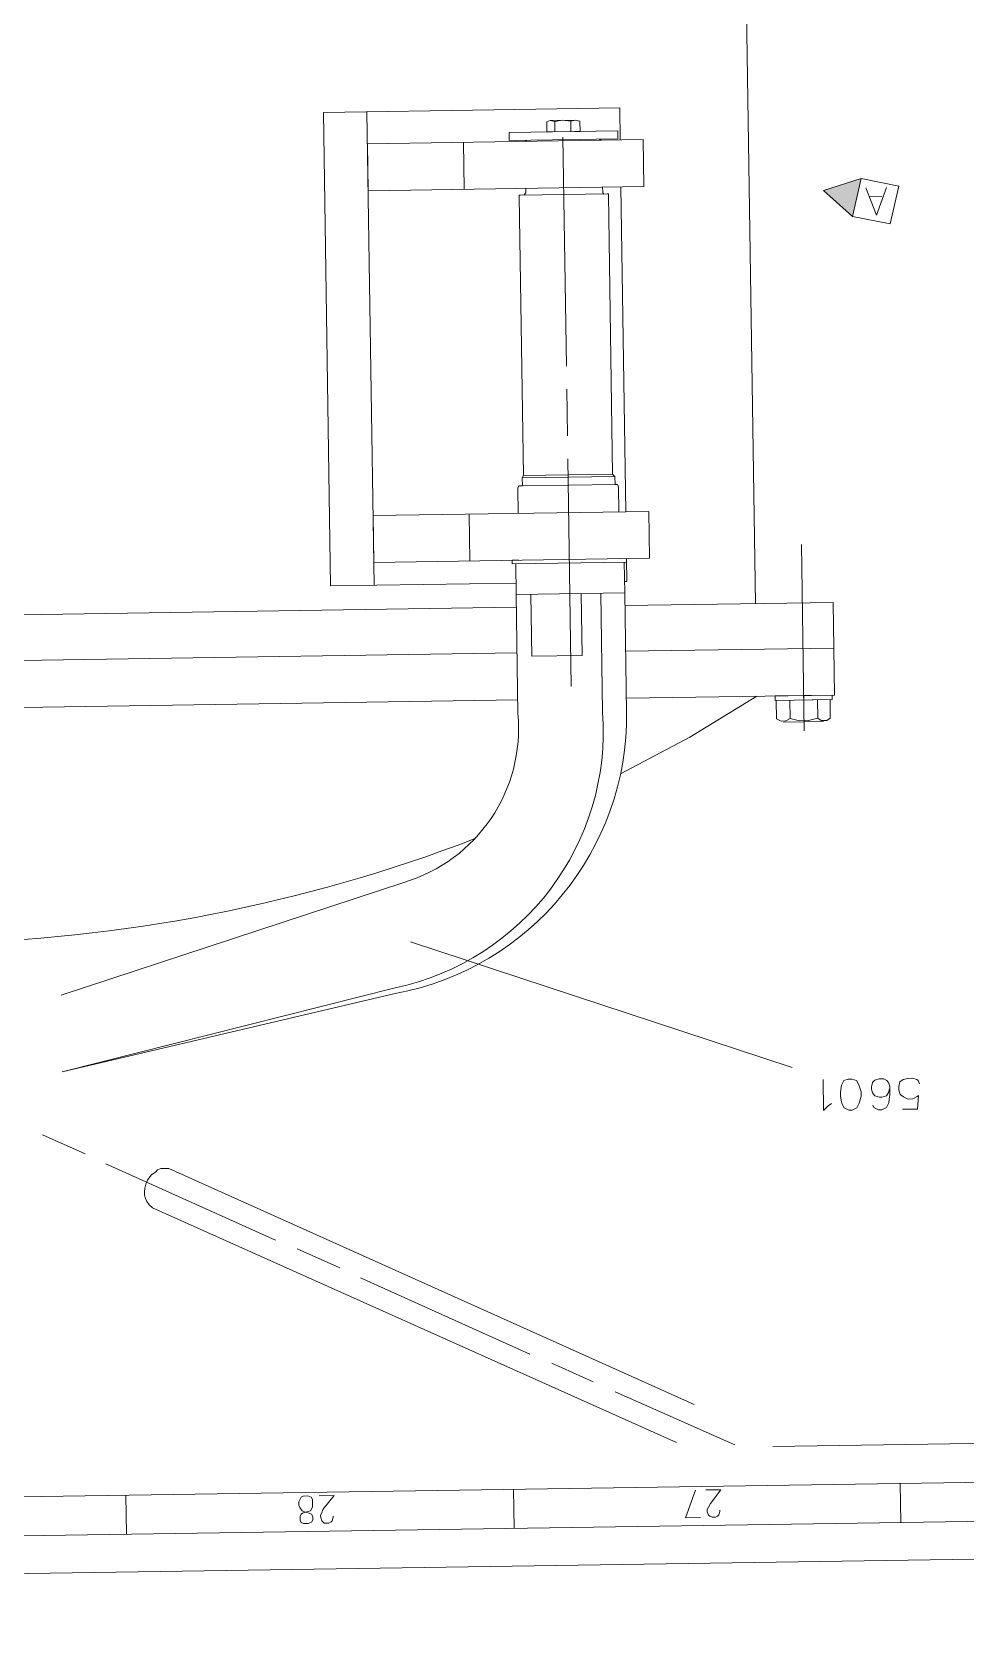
# Model space of a CAD drawing. Header units: millimetres. Extents: x -48 to 5523, y -114 to 5147.
# Drawn here: x -44.118 to -43.438, y -114.431 to -113.256 of the extents above; entities that cross this region are included whole.
import ezdxf

# ---------------------------------------------------------------- set-up
doc = ezdxf.new("R2010")
doc.units = ezdxf.units.MM
doc.layers.add('PDF_Geometry', color=7, linetype='Continuous')
doc.layers.add('PDF_Solid Fills', color=7, linetype='Continuous')

msp = doc.modelspace()

# ---------------------------------------------------------------- linework, layer by layer
at = {"layer": 'PDF_Geometry', "lineweight": 13}
for points in [[(-47.5984, -114.4313), (-47.6491, -111.0825), (-36.2071, -110.9093), (-36.1564, -114.258)], [(-47.5713, -114.4034), (-47.6212, -111.1096), (-36.2909, -110.938), (-36.241, -114.2318)], [(-47.5434, -114.3747), (-47.5925, -111.1375), (-36.3188, -110.9668), (-36.2697, -114.2039)], [(-43.6913, -113.3337), (-43.6913, -113.3279), (-43.7705, -113.3291), (-43.7704, -113.3349)], [(-43.8732, -113.3715), (-43.8737, -113.3373), (-43.6729, -113.3343), (-43.6724, -113.3684)], [(-43.8691, -113.6423), (-43.8696, -113.6081), (-43.6688, -113.6051), (-43.6683, -113.6392)], [(-43.5767, -113.7428), (-43.5768, -113.7395), (-43.5351, -113.7389), (-43.5351, -113.7422)], [(-43.5205, -114.0412), (-43.5172, -114.0395), (-43.5156, -114.0361), (-43.514, -114.0311), (-43.5141, -114.0278), (-43.5158, -114.0228), (-43.5175, -114.0195), (-43.5209, -114.0187), (-43.5234, -114.0187), (-43.5267, -114.0196), (-43.5283, -114.023), (-43.5291, -114.028), (-43.529, -114.0313), (-43.5281, -114.0363), (-43.5264, -114.0396), (-43.523, -114.0412)], [(-43.9168, -114.3422), (-43.9144, -114.3414), (-43.9136, -114.3397), (-43.9136, -114.3372), (-43.9144, -114.3355), (-43.9161, -114.3347), (-43.9195, -114.3339), (-43.9212, -114.3331), (-43.9229, -114.3307), (-43.9237, -114.329), (-43.9238, -114.3265), (-43.9221, -114.3231), (-43.9205, -114.3223), (-43.9171, -114.3222), (-43.9146, -114.323), (-43.9138, -114.3247), (-43.9137, -114.3305), (-43.9153, -114.333), (-43.9178, -114.3339), (-43.9211, -114.3348), (-43.9219, -114.3356), (-43.9228, -114.3373), (-43.9227, -114.3398), (-43.9219, -114.3415), (-43.9202, -114.3423)]]:
    msp.add_lwpolyline(points, close=True, dxfattribs=at)
for points in [[(-43.5911, -113.6722), (-43.6141, -112.1549), (-44.2132, -112.164)], [(-43.6896, -113.3345), (-43.6899, -113.3112), (-43.7816, -113.3126), (-43.9057, -113.3144), (-43.9005, -113.6594), (-43.7655, -113.6574)], [(-43.8741, -113.314), (-43.8689, -113.6589)], [(-43.7372, -113.3286), (-43.7373, -113.3211), (-43.7406, -113.3203), (-43.7431, -113.3212), (-43.743, -113.3287), (-43.7188, -113.3283), (-43.719, -113.3208), (-43.7223, -113.32), (-43.7406, -113.3203)], [(-43.7223, -113.32), (-43.7256, -113.3209), (-43.7315, -113.3201), (-43.7373, -113.3211)], [(-43.7255, -113.3284), (-43.7256, -113.3209)], [(-43.8037, -113.3362), (-43.8032, -113.3704)], [(-43.7579, -113.3347), (-43.7587, -113.3356)], [(-43.7313, -113.3326), (-43.7288, -113.4993)], [(-43.7029, -113.3347), (-43.7037, -113.3347), (-43.7046, -113.3339)], [(-43.5204, -113.3903), (-43.5141, -113.3627), (-43.5415, -113.3714), (-43.5204, -113.3903), (-43.4928, -113.3957), (-43.4865, -113.3681), (-43.5141, -113.3627)], [(-43.7638, -113.6065), (-43.7641, -113.5882), (-43.7633, -113.5865), (-43.7608, -113.5865), (-43.7609, -113.5806), (-43.7601, -113.5789), (-43.7276, -113.5784), (-43.6951, -113.578), (-43.6981, -113.3746), (-43.6982, -113.3738), (-43.699, -113.3738), (-43.7306, -113.3743), (-43.7623, -113.3748), (-43.7631, -113.3748), (-43.7631, -113.3756), (-43.7601, -113.5789)], [(-43.7598, -113.3747), (-43.7582, -113.3731), (-43.7582, -113.3697)], [(-43.7024, -113.3689), (-43.7023, -113.3722), (-43.7023, -113.373), (-43.7015, -113.3739)], [(-43.6855, -113.6053), (-43.6891, -113.3687)], [(-43.4957, -113.3691), (-43.5029, -113.3892), (-43.5107, -113.3693)], [(-43.4989, -113.3758), (-43.5081, -113.3759)], [(-43.7285, -113.516), (-43.728, -113.5501)], [(-43.7277, -113.5668), (-43.7252, -113.7326)], [(-43.7609, -113.5806), (-43.7275, -113.5801), (-43.6934, -113.5796), (-43.6951, -113.578)], [(-43.6934, -113.5796), (-43.6933, -113.5854), (-43.7608, -113.5865)], [(-43.6905, -113.6054), (-43.6908, -113.5871), (-43.6916, -113.5854), (-43.6933, -113.5854)], [(-43.7996, -113.607), (-43.7991, -113.6412)], [(-43.5576, -113.6292), (-43.5555, -113.765)], [(-43.69, -113.6396), (-43.685, -113.6395), (-43.6849, -113.642), (-43.7682, -113.6432), (-43.7683, -113.6407), (-43.7633, -113.6407)], [(-43.7657, -113.6432), (-43.7654, -113.6657)], [(-43.6866, -113.642), (-43.6862, -113.6645)], [(-43.6864, -113.6562), (-43.6847, -113.6561), (-43.685, -113.6395)], [(-43.7546, -113.6655), (-43.7539, -113.7105), (-43.7172, -113.71), (-43.7179, -113.665)], [(-44.1902, -113.6813), (-43.7653, -113.6749)], [(-43.6861, -113.6737), (-43.5345, -113.6714), (-43.534, -113.7047), (-43.6856, -113.707)], [(-43.6851, -113.7412), (-43.5334, -113.7389), (-43.534, -113.7047)], [(-44.8113, -113.724), (-44.1897, -113.7146), (-43.7648, -113.7082)], [(-43.6893, -113.7962), (-43.6388, -113.7696), (-43.5901, -113.7397)], [(-43.556, -113.7359), (-43.5558, -113.7459)], [(-43.7642, -113.7424), (-44.1892, -113.7488)], [(-43.5459, -113.7424), (-43.5457, -113.7557), (-43.5432, -113.7573), (-43.539, -113.7573), (-43.5365, -113.7556), (-43.5367, -113.7422), (-43.5759, -113.7428), (-43.5757, -113.7562), (-43.5723, -113.7578), (-43.569, -113.7577), (-43.5657, -113.756), (-43.5659, -113.7427)], [(-43.5706, -113.7586), (-43.5415, -113.7581)], [(-43.5657, -113.756), (-43.559, -113.7576), (-43.5523, -113.7575), (-43.5457, -113.7557)], [(-43.8424, -113.9186), (-43.5643, -114.0102)], [(-43.5356, -114.0364), (-43.5381, -114.0381), (-43.5414, -114.0415), (-43.5417, -114.019)], [(-43.5009, -114.0184), (-43.5042, -114.0193), (-43.5058, -114.021), (-43.5066, -114.0243), (-43.5066, -114.026), (-43.5057, -114.0285), (-43.504, -114.0309), (-43.5007, -114.0317), (-43.499, -114.0317), (-43.4957, -114.0308), (-43.4941, -114.0283), (-43.4933, -114.0258)], [(-43.4839, -114.0406), (-43.473, -114.0405), (-43.4723, -114.0305), (-43.4732, -114.0313), (-43.4765, -114.033), (-43.4798, -114.0331), (-43.4832, -114.0315), (-43.4857, -114.0298), (-43.4866, -114.0265), (-43.4866, -114.024), (-43.4858, -114.0207), (-43.4834, -114.019), (-43.48, -114.0181), (-43.4767, -114.018), (-43.4734, -114.0188), (-43.4725, -114.0196), (-43.4716, -114.0221)], [(-43.5056, -114.0376), (-43.5047, -114.0393), (-43.5014, -114.0409), (-43.4989, -114.0409), (-43.4956, -114.0392), (-43.4939, -114.0358)], [(-44.0793, -114.073), (-44.1103, -114.0593)], [(-43.9408, -114.1359), (-44.0642, -114.0803)], [(-43.6356, -114.2555), (-44.0183, -114.0837), (-44.0241, -114.0838), (-44.0266, -114.0847), (-44.0282, -114.0864), (-44.0307, -114.0881), (-44.0323, -114.0898), (-44.034, -114.0923)], [(-43.6485, -114.2832), (-44.0303, -114.1123)], [(-43.8938, -114.156), (-43.9249, -114.1423)], [(-43.7554, -114.2189), (-43.8787, -114.1633)], [(-43.7092, -114.2391), (-43.7394, -114.2254)], [(-43.606, -114.285), (-43.6933, -114.2463)], [(-43.5785, -114.2863), (-41.692, -114.2577)], [(-43.7668, -114.3458), (-43.7672, -114.3175)], [(-43.4851, -114.3415), (-43.4856, -114.3132)], [(-44.0492, -114.3501), (-44.0497, -114.3217)], [(-43.8986, -114.337), (-43.8986, -114.3378), (-43.8994, -114.3403), (-43.9002, -114.3411), (-43.9018, -114.342), (-43.9052, -114.3421), (-43.9069, -114.3404), (-43.9077, -114.3379), (-43.9078, -114.3363), (-43.907, -114.3346), (-43.9062, -114.3321), (-43.898, -114.3219), (-43.9088, -114.3221)], [(-43.631, -114.3379), (-43.6419, -114.3381), (-43.6347, -114.318)], [(-43.617, -114.3327), (-43.6169, -114.3335), (-43.6177, -114.336), (-43.6186, -114.3369), (-43.6202, -114.3377), (-43.6227, -114.3378), (-43.6244, -114.337), (-43.6252, -114.3362), (-43.6261, -114.3337), (-43.6261, -114.332), (-43.6253, -114.3303), (-43.6237, -114.3278), (-43.6163, -114.3177), (-43.6272, -114.3178)]]:
    msp.add_lwpolyline(points, dxfattribs=at)
for points in [[(-43.7037, -113.6648), (-43.7024, -113.7514, -0.375408), (-43.8536, -113.9521), (-44.096, -114.0132), (-43.8535, -113.9562, 0.365184), (-43.6849, -113.7512), (-43.6862, -113.6645), (-43.7654, -113.6657), (-43.7641, -113.7524, -0.357808), (-43.8472, -113.8753), (-44.0969, -113.9574)], [(-44.7883, -113.7579, 0.139096), (-44.1866, -113.9196, 0.08735), (-43.796, -113.8437)]]:
    msp.add_lwpolyline(points, format="xyb", dxfattribs=at)
for points in [[(-43.4939, -114.0358), (-43.4932, -114.0299), (-43.4905, -114.0167), (-43.5009, -114.0184)], [(-44.034, -114.0923), (-44.0375, -114.1003), (-44.0373, -114.1065), (-44.0303, -114.1123)]]:
    msp.add_open_spline(points, degree=3, dxfattribs=at)
at = {"layer": 'PDF_Solid Fills', "lineweight": 13, "transparency": 33554559}
msp.add_solid([(-43.5415, -113.3714), (-43.5141, -113.3627), (-43.5204, -113.3903)], dxfattribs=at)

doc.saveas('drawing.dxf')
